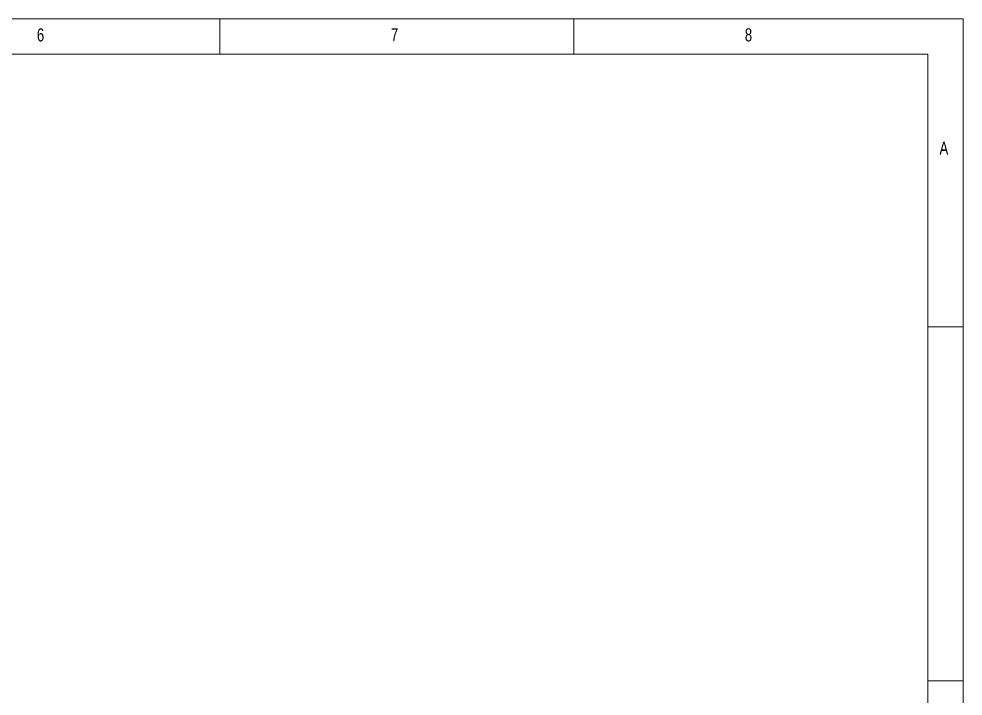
# Model space of a CAD drawing. Header units: millimetres. Extents: x 0 to 415, y 0 to 292.
# Drawn here: x 281.6 to 415, y 196.3 to 292 of the extents above; entities that cross this region are included whole.
import ezdxf

# ---------------------------------------------------------------- set-up
doc = ezdxf.new("R2010")
doc.units = ezdxf.units.MM
doc.styles.add('SLDTEXTSTYLE0', font='TXT', dxfattribs={"width": 0.75})

msp = doc.modelspace()

# ---------------------------------------------------------------- linework, layer by layer
at = {"color": 7, "linetype": 'Continuous', "lineweight": 0}
for p, q in [((415, 292), (5, 292)), ((310, 292), (310, 287)), ((360, 287), (360, 292)), ((415, 5), (415, 292)), ((410, 287), (10, 287)), ((410, 287), (410, 60)), ((415, 248.5), (410, 248.5)), ((410, 198.5), (415, 198.5))]:
    msp.add_line(p, q, dxfattribs=at)

# ---------------------------------------------------------------- texts
at = {"color": 7, "linetype": 'Continuous', "lineweight": 0, "char_height": 1.8521, "attachment_point": 1, "style": 'SLDTEXTSTYLE0'}
for s, insert in [('6', (284.1667, 290.668)), ('7', (334.1667, 290.668)), ('8', (384.1667, 290.668)), ('A', (411.6667, 274.668))]:
    msp.add_mtext(s, dxfattribs=dict(at, insert=insert))

doc.saveas('drawing.dxf')
